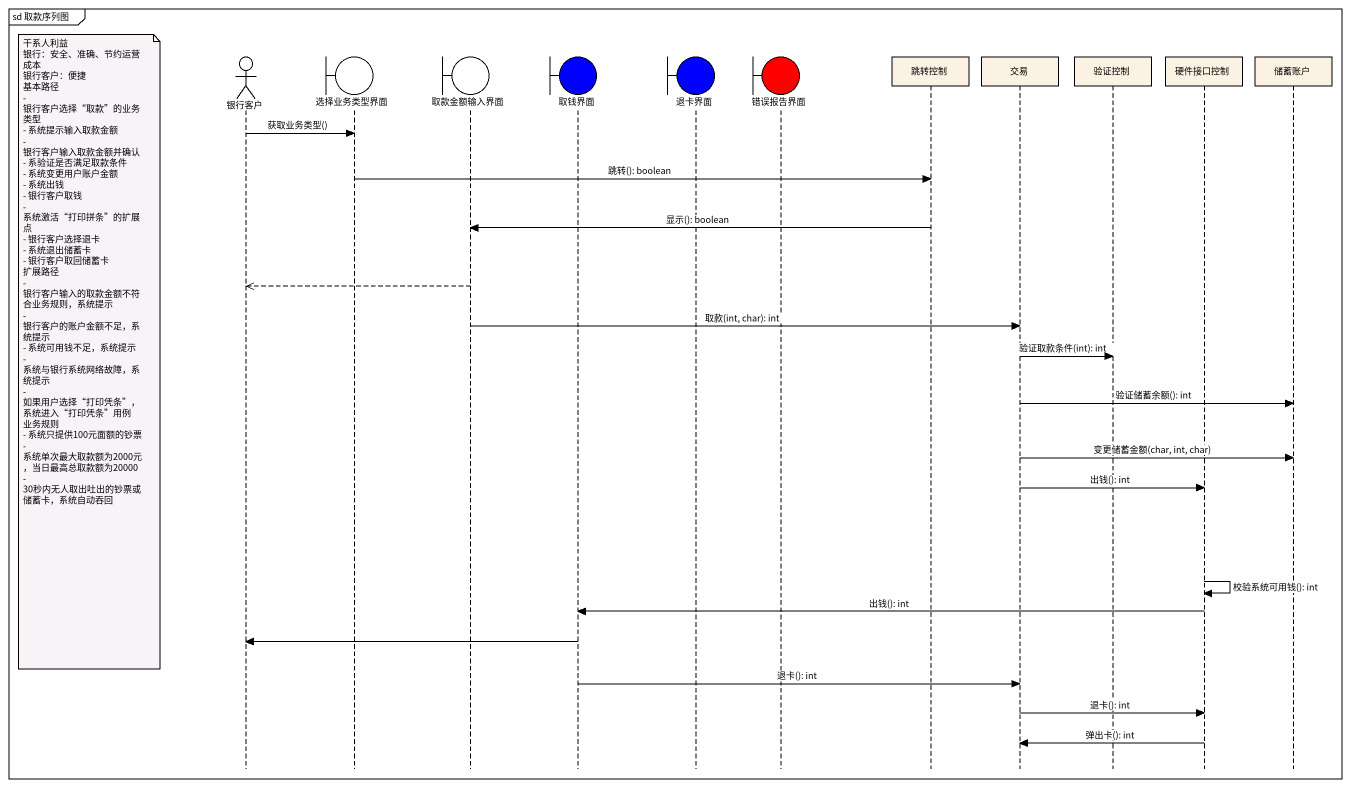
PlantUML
@startuml
mainframe sd 取款序列图
hide footbox
actor 银行客户
boundary 选择业务类型界面
boundary 取款金额输入界面
boundary 取钱界面 #0000FF
boundary 退卡界面 #0000FF
boundary 错误报告界面 #FF0000
participant 跳转控制
participant 交易
participant 验证控制
participant 硬件接口控制
participant 储蓄账户

银行客户 -> 选择业务类型界面 : 获取业务类型()
选择业务类型界面 -> 跳转控制 : 跳转(): boolean
跳转控制 -> 取款金额输入界面 : 显示(): boolean
取款金额输入界面 -->> 银行客户
取款金额输入界面 -> 交易 : 取款(int, char): int
note left of 银行客户
  干系人利益
  银行：安全、准确、节约运营成本
  银行客户：便捷
  基本路径
  - 银行客户选择“取款”的业务类型
  - 系统提示输入取款金额
  - 银行客户输入取款金额并确认
  - 系验证是否满足取款条件
  - 系统变更用户账户金额
  - 系统出钱
  - 银行客户取钱
  - 系统激活“打印拼条”的扩展点
  - 银行客户选择退卡
  - 系统退出储蓄卡
  - 银行客户取回储蓄卡
  扩展路径
  - 银行客户输入的取款金额不符合业务规则，系统提示
  - 银行客户的账户金额不足，系统提示
  - 系统可用钱不足，系统提示
  - 系统与银行系统网络故障，系统提示
  - 如果用户选择“打印凭条”，系统进入“打印凭条”用例
  业务规则
  - 系统只提供100元面额的钞票
  - 系统单次最大取款额为2000元，当日最高总取款额为20000
  - 30秒内无人取出吐出的钞票或储蓄卡，系统自动吞回
end note
交易 -> 验证控制 : 验证取款条件(int): int
交易 -> 储蓄账户 : 验证储蓄余额(): int
交易 -> 储蓄账户 : 变更储蓄金额(char, int, char)
交易 -> 硬件接口控制 : 出钱(): int
硬件接口控制 -> 硬件接口控制 : 校验系统可用钱(): int
硬件接口控制 -> 取钱界面 : 出钱(): int
取钱界面 -> 银行客户
取钱界面 -> 交易 : 退卡(): int
交易 -> 硬件接口控制 : 退卡(): int
硬件接口控制 -> 交易 : 弹出卡(): int
@enduml
